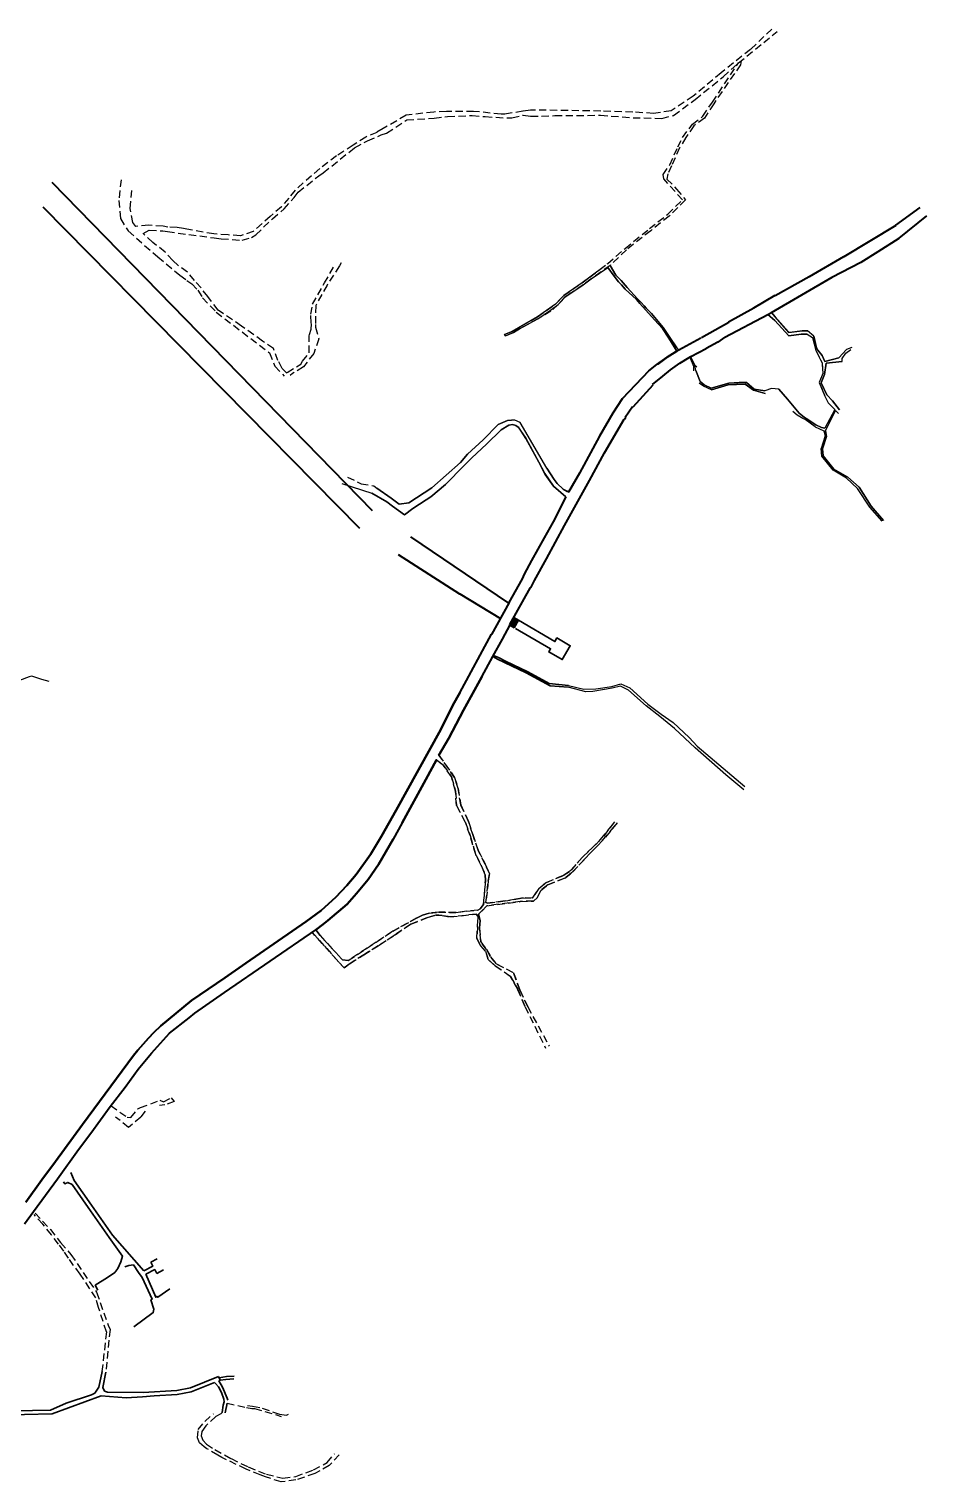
# Model space of a CAD drawing. Header units: millimetres. Extents: x 549639 to 551421, y 1663165 to 1665345.
# Drawn here: x 550636 to 551421, y 1664075 to 1665345 of the extents above; entities that cross this region are included whole.
import ezdxf

# ---------------------------------------------------------------- set-up
doc = ezdxf.new("R2010")
doc.units = ezdxf.units.MM
doc.linetypes.add('HIDDEN', pattern=[9.525, 6.35, -3.175])
doc.layers.add('DUONG BT', color=2, linetype='Continuous', lineweight=30)
doc.layers.add('DUONG NHUA', color=5, linetype='Continuous', lineweight=40)
doc.layers.add('DUONG DAT', color=14, linetype='HIDDEN')

msp = doc.modelspace()

# ---------------------------------------------------------------- linework, layer by layer
at = {"layer": 'DUONG BT'}
for p, q in [((550696.8, 1664158.1, 60.2), (550699.8, 1664171.9, 60.2)), ((550703, 1664171.3, 62.8), (550700.4, 1664157.9, 62.8)), ((550693.4, 1664153.1, 60.2), (550696.8, 1664158.1, 60.2)), ((550700.4, 1664157.9, 62.8), (550701.8, 1664154.8, 62.8)), ((550765.1, 1664155.4, 67.8), (550777, 1664157.6, 67.8)), ((550777, 1664157.6, 67.8), (550801.5, 1664167.5, 67.8)), ((550798, 1664162.2, 68.4), (550777.6, 1664154.1, 68.4)), ((550798.9, 1664161.5, 68.4), (550798, 1664162.2, 68.4)), ((550801.5, 1664158.5, 68.4), (550798.9, 1664161.5, 68.4)), ((550801.5, 1664167.5, 67.8), (550802.8, 1664164.2, 67.8)), ((550804.1, 1664153.4, 68.4), (550801.5, 1664158.5, 68.4)), ((550802.8, 1664164.2, 67.8), (550801.8, 1664163.8, 67.8)), ((550801.8, 1664163.8, 67.8), (550804.9, 1664158.3, 67.8)), ((550808.5, 1664167.4, 65.4), (550802, 1664166.3, 65.4)), ((550802.8, 1664164.2, 67.7), (550808, 1664165, 67.7)), ((550804.9, 1664158.3, 67.8), (550809, 1664148.6, 67.8)), ((550808, 1664165, 67.7), (550815, 1664165.5, 67.7)), ((550815.3, 1664167.8, 65.4), (550808.5, 1664167.4, 65.4)), ((550654.8, 1664138.1, 60.2), (550668.5, 1664144.3, 60.2)), ((550656.1, 1664134.8, 60.3), (550699, 1664150.5, 60.3)), ((550668.5, 1664144.3, 60.2), (550690.4, 1664151.6, 60.2)), ((550690.4, 1664151.6, 60.2), (550693.4, 1664153.1, 60.2)), ((550720.7, 1664148.8, 64.5), (550699, 1664150.5, 64.5)), ((550701.8, 1664154.8, 62.8), (550704.6, 1664153.9, 62.8)), ((550704.6, 1664153.9, 62.8), (550735.5, 1664153.5, 62.8)), ((550735, 1664149.9, 64.5), (550720.7, 1664148.8, 64.5)), ((550745.2, 1664150.5, 67.8), (550735, 1664149.9, 67.8)), ((550735.5, 1664153.5, 62.8), (550765.1, 1664155.4, 62.8)), ((550765.3, 1664151.8, 67.8), (550745.2, 1664150.5, 67.8)), ((550777.6, 1664154.1, 68.4), (550765.3, 1664151.8, 68.4)), ((550806, 1664147.8, 68.4), (550804.1, 1664153.4, 68.4)), ((550805.5, 1664142.6, 68.4), (550806.5, 1664145.3, 68.4)), ((550806.5, 1664145.3, 68.4), (550806, 1664147.8, 68.4)), ((550809, 1664144.2, 67.9), (550807.4, 1664135.9, 67.9)), ((550809, 1664148.6, 67.8), (550809.5, 1664146.9, 67.8)), ((550602.7, 1664133.6, 60.3), (550656.1, 1664134.8, 60.3)), ((550602.9, 1664137, 60.2), (550654.8, 1664138.1, 60.2)), ((550804.7, 1664136, 68.4), (550805.5, 1664142.6, 68.4))]:
    msp.add_line(p, q, dxfattribs=at)
at = {"layer": 'DUONG BT', "linetype": 'ByBlock'}
for points, elevation in [([(551140.9, 1665136), (551141.7, 1665136.2), (551147.1, 1665128.7), (551151.1, 1665123.7), (551153.7, 1665121.2), (551156.7, 1665117.3), (551166.6, 1665108.4), (551169.5, 1665104.8), (551182.3, 1665090.7)], 60.8), ([(551179.7, 1665096), (551175.2, 1665100.7), (551173.3, 1665102.8), (551170.8, 1665105.8), (551167.5, 1665109), (551158.5, 1665118.9), (551153.4, 1665125), (551148.8, 1665129.5), (551143.7, 1665138.2)], 63), ([(551179.7, 1665096), (551190.1, 1665083.8), (551195.9, 1665075.3), (551202, 1665066.1), (551203.7, 1665064.3)], 62), ([(551202.1, 1665063.3), (551195.1, 1665074.6), (551189.3, 1665083), (551182.3, 1665090.7)], 64.3), ([(550665.9, 1664337.6), (550667.3, 1664335.7), (550669.7, 1664337), (550673.5, 1664335.2), (550687.6, 1664315.1), (550705.9, 1664288.9), (550713.3, 1664278.7), (550717.5, 1664272.5), (550716.1, 1664267.6), (550713.4, 1664262), (550710.9, 1664258.4), (550704.4, 1664253.9), (550693.7, 1664247.2), (550696, 1664242.8)], 60.8), ([(550736.1, 1664259.8), (550708.9, 1664291), (550690.6, 1664317.2), (550675.4, 1664338.7), (550672.3, 1664345.6)], 66.2), ([(550719.7, 1664263.4), (550723.1, 1664264.5), (550727.1, 1664265), (550731.6, 1664258.4), (550734.8, 1664254), (550743.6, 1664235.1), (550742.4, 1664234.4), (550744.9, 1664226.2), (550744.4, 1664223.3), (550727.4, 1664211)], 64.5), ([(550736.1, 1664259.8), (550744, 1664263.9), (550742.2, 1664267.3)], 64.8), ([(550738.1, 1664256.9), (550745.7, 1664260.9), (550747.5, 1664257.5)], 64.9), ([(550747.9, 1664270.3), (550742.2, 1664267.3)], 65.9), ([(550753.3, 1664260.6), (550747.5, 1664257.5)], 65.9), ([(550738.1, 1664256.9), (550746.7, 1664236.8), (550747.7, 1664237.5), (550748.4, 1664236.8), (550759, 1664244)], 64.9)]:
    msp.add_lwpolyline(points, dxfattribs=dict(at, elevation=elevation))
at = {"layer": 'DUONG BT'}
for points in [[(551063.5, 1664828.1), (551060, 1664830.2), (551056.2, 1664823.7), (551059.8, 1664821.6)], [(551056.8, 1664823.4), (551060.6, 1664829.8)], [(551057.3, 1664823), (551061.1, 1664829.5)], [(551057.9, 1664822.7), (551061.7, 1664829.1)], [(551058.6, 1664822.3), (551062.4, 1664828.7)], [(551059.2, 1664822), (551063, 1664828.4)], [(551059.7, 1664821.6), (551063.5, 1664828.1)], [(551061, 1664820.9), (551091.7, 1664803.2), (551090.1, 1664800.5), (551101.8, 1664793.8), (551108.8, 1664805.9), (551097.2, 1664812.7), (551095.4, 1664809.6), (551063.5, 1664828.1)]]:
    msp.add_lwpolyline(points, dxfattribs=at)
at = {"layer": 'DUONG BT', "linetype": 'ByBlock'}
for points in [[(551107.1, 1664769.6), (551091.3, 1664771), (551070.4, 1664782.2), (551051.4, 1664791.3), (551045.2, 1664794.3), (551041.3, 1664796.4)], [(551041.9, 1664797.5), (551046, 1664795.7), (551052.2, 1664792.5), (551071.7, 1664783.1), (551090.4, 1664772.8), (551107.3, 1664771.3)]]:
    msp.add_lwpolyline(points, dxfattribs=at)
at = {"layer": 'DUONG DAT', "linetype": 'ByBlock'}
for p, q in [((551287.5, 1665090), (551281.4, 1665095.3)), ((551281.4, 1665095.3), (551287.5, 1665090)), ((551299.8, 1665076.7), (551287.5, 1665090)), ((551287.5, 1665090), (551299.8, 1665076.7)), ((551310.5, 1665078), (551299.8, 1665076.7)), ((551299.8, 1665076.7), (551310.5, 1665078)), ((551315.9, 1665078.2), (551310.5, 1665078)), ((551310.5, 1665078), (551315.9, 1665078.2)), ((551315.9, 1665078.2), (551320.5, 1665075.3)), ((551320.5, 1665075.3), (551323.4, 1665063.8)), ((551213.2, 1665058), (551216.4, 1665050.1)), ((551214, 1665058.5), (551217.8, 1665050.9)), ((551323.4, 1665063.8), (551329, 1665052.8)), ((551217.8, 1665050.9), (551215, 1665056.4)), ((551216.4, 1665050.1), (551216.5, 1665046.1)), ((551218.6, 1665046.3), (551217.8, 1665050.9)), ((551217.8, 1665050.9), (551219.4, 1665049.6)), ((551222.4, 1665036.6), (551218.6, 1665046.3)), ((551218.6, 1665046.3), (551222.4, 1665036.6)), ((551329, 1665052.8), (551329.5, 1665043.8)), ((551225.4, 1665032.7), (551221.6, 1665035.4)), ((551225.9, 1665033.9), (551222.4, 1665036.6)), ((551222.4, 1665036.6), (551225.9, 1665033.9)), ((551232.3, 1665029.6), (551225.4, 1665032.7)), ((551232.1, 1665031), (551225.9, 1665033.9)), ((551225.9, 1665033.9), (551232.1, 1665031)), ((551247.5, 1665035.2), (551232.1, 1665031)), ((551232.1, 1665031), (551247.5, 1665035.2)), ((551232.3, 1665029.6), (551246.9, 1665033.7)), ((551246.9, 1665033.7), (551232.3, 1665029.6)), ((551246.9, 1665033.7), (551261.8, 1665034.5)), ((551261.8, 1665034.5), (551246.9, 1665033.7)), ((551256.5, 1665035.9), (551247.5, 1665035.2)), ((551247.5, 1665035.2), (551262.8, 1665035.8)), ((551262.8, 1665035.8), (551256.5, 1665035.9)), ((551261.8, 1665034.5), (551268.9, 1665029.3)), ((551268.9, 1665029.3), (551261.8, 1665034.5)), ((551269.6, 1665030), (551262.8, 1665035.8)), ((551262.8, 1665035.8), (551269.6, 1665030)), ((551329.5, 1665043.8), (551326.4, 1665035.8)), ((551326.4, 1665035.8), (551331.4, 1665023.8)), ((551268.9, 1665029.3), (551279.2, 1665026.3)), ((551279.2, 1665026.3), (551268.9, 1665029.3)), ((551278.8, 1665028.6), (551269.6, 1665030)), ((551269.6, 1665030), (551278.8, 1665028.6)), ((551284.7, 1665030.5), (551278.8, 1665028.6)), ((551291.1, 1665030), (551284.7, 1665030.5)), ((551298.8, 1665021.3), (551291.1, 1665030)), ((551291.1, 1665030), (551298.8, 1665021.3)), ((551308.8, 1665009), (551298.8, 1665021.3)), ((551298.8, 1665021.3), (551308.8, 1665009)), ((551331.4, 1665023.8), (551334.3, 1665018.2)), ((551307, 1665007.3), (551303.2, 1665010.6)), ((551312, 1665004.5), (551307, 1665007.3)), ((551313.2, 1665005.7), (551308.8, 1665009)), ((551308.8, 1665009), (551313.2, 1665005.7)), ((551339.9, 1665012.3), (551331.4, 1664995.9)), ((551334.3, 1665018.2), (551339.9, 1665012.3)), ((551314, 1665003.4), (551312, 1665004.5)), ((551315.1, 1665004.5), (551313.2, 1665005.7)), ((551313.2, 1665005.7), (551315.1, 1665004.5)), ((551322.9, 1664997.2), (551314, 1665003.4)), ((551323.5, 1664998.8), (551315.1, 1665004.5)), ((551315.1, 1665004.5), (551323.5, 1664998.8)), ((551322.9, 1664997.2), (551330.5, 1664993.6)), ((551328.3, 1664996.5), (551323.5, 1664998.8)), ((551323.5, 1664998.8), (551328.3, 1664996.5)), ((551331.4, 1664995.9), (551328.3, 1664996.5)), ((551328.3, 1664996.5), (551331.4, 1664995.9)), ((551331.7, 1664989.4), (551328.1, 1664978.1)), ((551330.5, 1664993.6), (551331.7, 1664989.4)), ((551328.6, 1664971.5), (551328.1, 1664978.1)), ((551338.5, 1664959.3), (551328.6, 1664971.5)), ((551350.1, 1664952.4), (551338.5, 1664959.3)), ((551359.9, 1664943.4), (551350.1, 1664952.4)), ((551370.6, 1664926.9), (551359.9, 1664943.4)), ((551381.5, 1664914.8), (551370.6, 1664926.9))]:
    msp.add_line(p, q, dxfattribs=at)
at = {"layer": 'DUONG DAT'}
for points in [[(551285, 1665344.6), (551266.3, 1665326.9), (551240.7, 1665306.4), (551216.3, 1665286), (551197, 1665273.1), (551181.7, 1665270.9), (551163.4, 1665272.1), (551135.5, 1665273), (551074, 1665273.9), (551067.5, 1665272.8), (551056.3, 1665271.1), (551051.8, 1665270.4), (551048.4, 1665270.3), (551024.4, 1665272.7), (551000.7, 1665272.7), (550989.6, 1665272.1), (550965.4, 1665269.4), (550945.4, 1665257.7), (550939.8, 1665254.4), (550930.2, 1665250.3), (550919.1, 1665243.1), (550904.7, 1665233.8), (550889.9, 1665222.7), (550868.5, 1665204), (550862.8, 1665197), (550856.5, 1665189.4), (550846.6, 1665181), (550831.9, 1665167.8), (550820.7, 1665164), (550809.9, 1665164.8), (550797.5, 1665165.7), (550773.7, 1665169.7), (550770.8, 1665170.3), (550765.3, 1665171.2), (550757.1, 1665171.5), (550753, 1665172.4), (550740.6, 1665173.3), (550729.3, 1665172.2), (550726.7, 1665175.5), (550724.4, 1665187.9), (550725.9, 1665206.3)], [(550861.2, 1665043.9), (550857.1, 1665048.2), (550853.4, 1665055), (550849.6, 1665065.5), (550840, 1665072), (550821.7, 1665085.2), (550801.2, 1665099.1), (550792.1, 1665111), (550786.2, 1665118.5), (550780.6, 1665125.1), (550774.3, 1665132.3), (550766.1, 1665138.2), (550761.6, 1665142.4), (550754.9, 1665149.8), (550744.1, 1665158.2), (550735.6, 1665166.1), (550740.9, 1665168.9), (550752.8, 1665168.3), (550756.8, 1665167.7), (550797.6, 1665162.2), (550803.9, 1665161.5), (550822.1, 1665160.1), (550830.2, 1665162.6), (550834, 1665165), (550848.6, 1665178.8), (550858.7, 1665187.5), (550867.7, 1665197.6), (550871.2, 1665202.1), (550889.1, 1665216.5), (550893, 1665219), (550920.4, 1665241), (550931.8, 1665247.1), (550943.6, 1665252.1), (550948.4, 1665253.8), (550965.9, 1665265.2), (550989.9, 1665266.8), (551001.7, 1665268.3), (551023, 1665269.1), (551034.4, 1665268.2), (551053.4, 1665267), (551057.9, 1665267.2), (551067.8, 1665269.4), (551074.3, 1665268.4), (551095.3, 1665269), (551135.2, 1665269.3), (551163.7, 1665267.2), (551188.8, 1665266.6), (551199.1, 1665269.2), (551218, 1665283.1), (551242.5, 1665303), (551255.8, 1665315), (551289.7, 1665342.5)], [(550716.3, 1665213), (550714.5, 1665195), (550715.7, 1665179), (550722.6, 1665168.3), (550748.4, 1665145.5), (550767.8, 1665129.6), (550773.8, 1665125.1), (550778.3, 1665122.1), (550783.5, 1665116.4), (550787.6, 1665109.9), (550799.4, 1665097.4), (550845.9, 1665061.8), (550850.8, 1665050), (550858.8, 1665041.5)], [(550908.7, 1665140.4), (550907.2, 1665137.7), (550896.3, 1665121), (550886.4, 1665103.2), (550886.3, 1665086.5), (550886.2, 1665084.1), (550889.2, 1665073.9), (550884.7, 1665061.1), (550875.6, 1665049.5), (550866, 1665043.6), (550864, 1665041.9)], [(551320.5, 1665075.3), (551323, 1665065.4), (551323.4, 1665063.8), (551329, 1665052.8), (551329.5, 1665043.8), (551326.4, 1665035.8), (551331.4, 1665023.8), (551334.3, 1665018.2), (551339.9, 1665012.3)], [(550914.2, 1664953.3), (550926, 1664947.4), (550937.1, 1664945.7), (550939.8, 1664943.7)], [(550926, 1664947.4), (550937.1, 1664945.7)], [(551069.3, 1664490.6), (551087.2, 1664454.4)], [(550707.6, 1664404.1), (550721.7, 1664394), (550724.9, 1664393.8), (550731.1, 1664401.3), (550733.3, 1664402.4), (550750.1, 1664408.8), (550753.4, 1664407.4), (550760.1, 1664411.1), (550762.6, 1664407.8), (550754.7, 1664404.8), (550749.8, 1664404.3)], [(550737.5, 1664399.3), (550733.6, 1664394.2), (550722.9, 1664385.1), (550711.6, 1664394.1)]]:
    msp.add_lwpolyline(points, dxfattribs=at)
for points, elevation in [([(551258.1, 1665316.9), (551257.7, 1665313.5), (551234.2, 1665279.4), (551226, 1665266.9), (551216.9, 1665260.2), (551209.7, 1665249.8), (551204.4, 1665240.8), (551197.4, 1665225.1), (551194, 1665218.2), (551193.3, 1665213.6), (551201.8, 1665204.9), (551209.5, 1665195.4), (551195.3, 1665181.2), (551179.1, 1665168.5), (551157.9, 1665151.7), (551143.7, 1665138.2), (551127.2, 1665126.4), (551120, 1665121.1), (551105.9, 1665111.6), (551104.2, 1665110.3), (551098.3, 1665104), (551092, 1665098.2), (551080.6, 1665091.5), (551065.5, 1665083.2), (551059.1, 1665079.6), (551052.2, 1665076.5), (551051.5, 1665077.7), (551058.1, 1665080.5), (551080.2, 1665093.3), (551096, 1665104.4), (551103.2, 1665111.8), (551119.1, 1665123), (551125.9, 1665127.9), (551141.6, 1665139.8), (551156.8, 1665153), (551178, 1665170.3), (551194, 1665182.9), (551206.8, 1665195.5), (551190.5, 1665213.7), (551190, 1665217.7), (551195.7, 1665226), (551202.9, 1665241.6), (551206.9, 1665250), (551215.6, 1665261.4), (551224.8, 1665268.4), (551233, 1665280.8), (551255.8, 1665315)], 66.8), ([(550861.5, 1665044.7), (550873.4, 1665052), (550875, 1665054.4), (550880.6, 1665061.9), (550880.8, 1665076.7), (550880.9, 1665077.9), (550882.3, 1665082.4), (550882.6, 1665086.7), (550882.4, 1665088), (550882.1, 1665095.5), (550883.7, 1665104.2), (550894, 1665122.8), (550903.2, 1665138.5)], 63.3), ([(551355, 1665066.3), (551350.1, 1665064.6)], 70.1), ([(551071.7, 1664490.5), (551090.4, 1664456.1)], 68.6), ([(550703.6, 1664206.4), (550696.7, 1664227.9), (550694.2, 1664236.3), (550680.5, 1664256.9), (550670.3, 1664270.9), (550666.3, 1664277.1), (550661.7, 1664283.1), (550655.4, 1664291.3), (550648, 1664300.7), (550640.3, 1664309)], 61.5), ([(550641.2, 1664310.2), (550654.7, 1664295.9), (550663.5, 1664284.5), (550672.5, 1664274.2), (550695, 1664241.2), (550705, 1664212.3), (550706.7, 1664208.6), (550703, 1664171.3)], 61.5), ([(550809, 1664144.2), (550825.9, 1664140.3), (550830.7, 1664139.6), (550832.9, 1664139.7), (550856.2, 1664132.7)], 67.9), ([(550842.6, 1664079.9), (550838, 1664081.6), (550825.6, 1664086.6), (550804.3, 1664096.8), (550801, 1664098.9), (550791.4, 1664104.4), (550788.8, 1664106), (550784.8, 1664109.6), (550783, 1664113.8), (550783.8, 1664121.1), (550789.5, 1664128.3), (550797, 1664134.8)], 69.6), ([(550804.7, 1664136), (550803.6, 1664134.8), (550799.1, 1664132.5), (550790.3, 1664124.5), (550787, 1664119.5), (550786.4, 1664115.8), (550787.7, 1664112), (550790.9, 1664108.3), (550798.4, 1664103.8), (550812.5, 1664095.8), (550827.5, 1664088.5), (550843.3, 1664082.1)], 68.4), ([(550826.7, 1664142.2), (550831.2, 1664141.5), (550839.7, 1664140), (550854.7, 1664134.6), (550860.9, 1664133.7), (550860.9, 1664133.7), (550862.6, 1664134.6)], 66.7), ([(550906.8, 1664099.2), (550898.3, 1664089.8), (550885.6, 1664082.7), (550869.1, 1664077.2), (550856.2, 1664075.4), (550842.6, 1664079.9)], 69.2), ([(550843.3, 1664082.1), (550857.8, 1664078.6), (550868.9, 1664080.2), (550884.5, 1664085.9), (550896.5, 1664092.3), (550902.8, 1664100)], 68.4)]:
    msp.add_lwpolyline(points, dxfattribs=dict(at, elevation=elevation))
at = {"layer": 'DUONG DAT', "linetype": 'ByBlock'}
for points in [[(551139.6, 1665138.2), (551125.9, 1665127.9), (551119.1, 1665123), (551103.2, 1665111.8), (551096, 1665104.4), (551080.2, 1665093.3), (551058.1, 1665080.5), (551051.5, 1665077.7), (551052.2, 1665076.5), (551059.1, 1665079.6), (551065.5, 1665083.2), (551080.6, 1665091.5), (551091.7, 1665099.1), (551098.3, 1665104), (551101.5, 1665107.2), (551104.2, 1665110.3), (551105.9, 1665111.6), (551120, 1665121.1), (551127.2, 1665126.4), (551141.7, 1665136.2)], [(551321.7, 1665076.2), (551324.1, 1665066.1), (551325.3, 1665064), (551329, 1665059.5), (551331.3, 1665054.1), (551343.4, 1665057.4), (551350.1, 1665064.6), (551343.4, 1665057.4), (551331.3, 1665054.1), (551329, 1665059.5), (551325.3, 1665064), (551324.1, 1665066.1), (551321.7, 1665076.2), (551316.2, 1665080.9), (551311.5, 1665081), (551302.8, 1665079.7), (551299.7, 1665079.6), (551287.9, 1665093.3), (551284.7, 1665097), (551287.9, 1665093.3), (551299.4, 1665080), (551299.7, 1665079.6), (551311.5, 1665081), (551316.2, 1665080.9)], [(551346.4, 1665054.3), (551332.4, 1665052.7), (551330.9, 1665042.9), (551328.1, 1665035.7), (551333, 1665025.1), (551337.9, 1665019.8), (551344.1, 1665012), (551337.9, 1665019.8), (551333, 1665025.1), (551328.1, 1665035.7), (551330.9, 1665042.9), (551332.4, 1665052.7), (551346.4, 1665054.3), (551346.3, 1665056.9), (551349.7, 1665061.5), (551354, 1665064.6)], [(551340.7, 1665011.4), (551331.8, 1664994), (551332.8, 1664988.6), (551329.3, 1664977.8), (551329.7, 1664971.8), (551339.1, 1664960.2), (551351.3, 1664953.3), (551361.4, 1664944.3), (551371.8, 1664927.7), (551382.5, 1664915.4), (551371.8, 1664927.7), (551361.4, 1664944.3), (551351.3, 1664953.3), (551339.1, 1664960.2), (551329.7, 1664971.8), (551329.3, 1664977.8), (551332.8, 1664988.6), (551331.8, 1664994), (551340.7, 1665011.4), (551343.2, 1665008.8), (551340.7, 1665011.4)], [(550909.2, 1664947.5), (550935.5, 1664939.2), (550948.6, 1664931.6), (550953.6, 1664927.8), (550963.9, 1664920.3), (550971.2, 1664925.9), (550982.9, 1664933.3), (550987.1, 1664936.1), (550999.9, 1664946.7), (551016.1, 1664963.5), (551022.8, 1664970.1), (551035.5, 1664982), (551048.6, 1664994.4), (551055.3, 1664998.7), (551058.4, 1664999.3), (551061.4, 1664998.4), (551063.3, 1664996.9), (551070, 1664987.1), (551081.3, 1664966.2), (551086.5, 1664956.4), (551094.2, 1664945.3), (551105.1, 1664936), (551094.2, 1664945.3), (551087, 1664955.6), (551081.3, 1664966.2), (551070, 1664987), (551063.9, 1664996.5), (551061.3, 1664998.4), (551058.4, 1664999.3), (551055.3, 1664998.7), (551048.6, 1664994.4), (551035.5, 1664982), (551022.8, 1664970.1), (551016.1, 1664963.5), (550999.9, 1664946.7), (550987.1, 1664936.1), (550982.9, 1664933.3), (550971.2, 1664925.9), (550963.9, 1664920.3), (550953.6, 1664927.8), (550948.6, 1664931.6), (550935.5, 1664939.2)], [(551088.5, 1664961), (551094.9, 1664951), (551097.5, 1664947.6), (551102.5, 1664942.8), (551106, 1664940.6), (551107.6, 1664940.1), (551106, 1664940.8), (551102.5, 1664942.8), (551097.5, 1664947.7), (551094.9, 1664951), (551088.5, 1664961), (551065.2, 1665000.9), (551060.3, 1665003), (551057.6, 1665003.1), (551054, 1665002.6), (551045.7, 1664999.1), (551032.8, 1664985.7), (551019, 1664973.2), (551012.9, 1664966), (550988, 1664943.9), (550967.7, 1664930.6), (550959.3, 1664929.5), (550952.4, 1664934.9), (550939.8, 1664943.7), (550952.4, 1664934.9), (550959.3, 1664929.5), (550967.7, 1664930.6), (550988, 1664943.9), (551012.9, 1664966), (551019, 1664973.2), (551032.8, 1664985.7), (551045.7, 1664999.1), (551054, 1665002.6), (551057.6, 1665003.1)], [(551260.6, 1664680.1), (551244.7, 1664693.2), (551218, 1664716.7), (551200, 1664733.6), (551187.1, 1664744.2), (551175.2, 1664753.5), (551159.8, 1664767.2), (551152.8, 1664770.7), (551145.5, 1664768.9), (551128.7, 1664765.8), (551122.4, 1664765.7), (551107.1, 1664769.6)], [(551107.3, 1664771.3), (551120.7, 1664767.9), (551131.1, 1664768.2), (551145.3, 1664770.4), (551153, 1664772.5), (551160.8, 1664769.1), (551176.7, 1664754.8), (551188.4, 1664746.1), (551198.7, 1664738.9), (551212.8, 1664725.6), (551219.7, 1664718.3), (551261.3, 1664683)]]:
    msp.add_lwpolyline(points, dxfattribs=at)
at = {"layer": 'DUONG DAT', "linetype": 'ByBlock', "elevation": 63.6}
msp.add_lwpolyline([(550653.5, 1664774.8), (550647.2, 1664776.4), (550638.4, 1664779.3), (550636, 1664778.8), (550627.5, 1664775.5), (550617.2, 1664770.2), (550615.4, 1664770.7), (550601.8, 1664769.5), (550601, 1664795.4), (550602.1, 1664807.2), (550601.2, 1664816.9), (550600.3, 1664828.4), (550599.5, 1664836.4), (550603.4, 1664840.7)], dxfattribs=at)
at = {"layer": 'DUONG DAT'}
for points in [[(550997.8, 1664701.7), (550991.9, 1664706.1), (550997.8, 1664701.7), (551005.1, 1664691.5), (551008.5, 1664678.9), (551009.5, 1664666.4), (551017.2, 1664651.6), (551021.3, 1664640.1), (551026.5, 1664622.7), (551031.1, 1664614), (551034.6, 1664605.7), (551034.8, 1664600.9), (551033, 1664579.8), (551030.1, 1664576.1), (551028, 1664575), (551008.9, 1664572.9), (550993.9, 1664573.1), (550985.6, 1664572.4), (550979.6, 1664570.6), (550974.5, 1664567.9), (550953.9, 1664556.6), (550939.2, 1664546.9), (550914.9, 1664530.9), (550909.8, 1664531.5), (550890.2, 1664552.9), (550886.4, 1664557.8), (550890.2, 1664552.9), (550909.8, 1664531.5), (550914.9, 1664530.9), (550939.2, 1664546.9), (550953.9, 1664556.6), (550974.5, 1664567.9), (550979.6, 1664570.6), (550985.6, 1664572.4), (550993.9, 1664573.1), (551008.9, 1664572.9), (551028, 1664575), (551030.1, 1664576.1), (551033, 1664579.8), (551034.8, 1664600.9), (551034.6, 1664605.7), (551031.1, 1664614), (551026.5, 1664622.7), (551021.3, 1664640.1), (551017.2, 1664651.6), (551009.5, 1664666.4), (551008.5, 1664678.9), (551005.1, 1664691.5)], [(551141.8, 1664644.5), (551147.5, 1664652.1), (551141.8, 1664644.5), (551135.4, 1664636.5), (551120.1, 1664621.8), (551108.6, 1664609), (551102.7, 1664605.2), (551087.6, 1664598.8), (551081.5, 1664593.7), (551075.8, 1664585.5), (551067.8, 1664585.6), (551061.4, 1664584.4), (551050, 1664582.7), (551036.7, 1664581), (551035.2, 1664581.7), (551037.1, 1664600.2), (551038.4, 1664606.8), (551034.5, 1664615), (551028.3, 1664627.3), (551023.7, 1664640.9), (551019.9, 1664652.3), (551013.2, 1664666.9), (551010.8, 1664681.2), (551007.8, 1664690.9), (550994.1, 1664710.3), (551007.8, 1664690.9), (551010.8, 1664681.2), (551013.2, 1664666.9), (551019.9, 1664652.3), (551023.7, 1664640.9), (551028.3, 1664627.3), (551034.5, 1664615), (551038.4, 1664606.8), (551037.1, 1664600.2), (551035.2, 1664581.7), (551036.7, 1664581), (551050, 1664582.7), (551061.4, 1664584.4), (551067.8, 1664585.6), (551075.8, 1664585.5), (551081.5, 1664593.7), (551087.6, 1664598.8), (551102.7, 1664605.2), (551108.6, 1664609), (551120.1, 1664621.8), (551135.4, 1664636.5)], [(550911.2, 1664524.5), (550883.3, 1664555.6), (550911.2, 1664524.5), (550916.5, 1664528.4), (550928.5, 1664536), (550941, 1664543.7), (550955.8, 1664553.5), (550969.6, 1664562.6), (550984.2, 1664568.4), (550991.5, 1664570.5), (550994, 1664570.5), (550996.9, 1664570.2), (551004.1, 1664569), (551026.6, 1664571.4), (551028.2, 1664569.8), (551027.3, 1664550.5), (551029.7, 1664544.8), (551030.2, 1664544.2), (551034.9, 1664539), (551037.2, 1664531.9), (551043.1, 1664526.3), (551056.7, 1664517), (551062.9, 1664505.8), (551069.3, 1664490.6), (551062.9, 1664505.8), (551056.7, 1664517), (551043.1, 1664526.3), (551037.2, 1664531.9), (551034.9, 1664539), (551030.2, 1664544.2), (551029.7, 1664544.8), (551027.3, 1664550.5), (551028.2, 1664569.8), (551026.6, 1664571.4), (551004.1, 1664569), (550996.9, 1664570.2), (550994, 1664570.5), (550991.5, 1664570.5), (550984.2, 1664568.4), (550969.6, 1664562.6), (550955.8, 1664553.5), (550941, 1664543.7), (550928.5, 1664536), (550916.5, 1664528.4)]]:
    msp.add_lwpolyline(points, close=True, dxfattribs=at)
at = {"layer": 'DUONG DAT', "elevation": 68.6}
msp.add_lwpolyline([(551065, 1664504.7), (551071.7, 1664490.5), (551065, 1664504.7), (551059.2, 1664520.2), (551044.3, 1664527.9), (551039.2, 1664534), (551035.7, 1664540.5), (551030.8, 1664547.2), (551029.5, 1664559.3), (551030.2, 1664565.8), (551028.8, 1664571.3), (551035.8, 1664578.7), (551035.8, 1664578.7), (551065.1, 1664582.4), (551076.7, 1664582.9), (551080.1, 1664585.9), (551083.1, 1664592.1), (551089.1, 1664596.9), (551104, 1664602.9), (551109.9, 1664607.4), (551121.9, 1664620), (551137, 1664635.8), (551143.7, 1664643.6), (551149.8, 1664651.3), (551143.7, 1664643.6), (551137, 1664635.8), (551121.9, 1664620), (551109.9, 1664607.4), (551104, 1664602.9), (551089.1, 1664596.9), (551083.1, 1664592.1), (551080.1, 1664585.9), (551076.7, 1664582.9), (551065.1, 1664582.4), (551035.8, 1664578.7), (551035.8, 1664578.7), (551028.8, 1664571.3), (551030.2, 1664565.8), (551029.5, 1664559.3), (551030.8, 1664547.2), (551035.7, 1664540.5), (551039.2, 1664534), (551044.3, 1664527.9), (551059.2, 1664520.2)], close=True, dxfattribs=at)
at = {"layer": 'DUONG DAT', "extrusion": (0.993684, -0.112217, 0), "elevation": 360472.9}
msp.add_lwpolyline([(1715493.1, 61), (1715458.4, 62.8)], dxfattribs=at)
at = {"layer": 'DUONG NHUA', "color": 5}
for points in [[(550655.9, 1665210.8), (550935.7, 1664924)], [(550924.9, 1664908.3), (550648.4, 1665189)], [(551105.1, 1664936), (551093.8, 1664914), (551086.1, 1664900.3), (551075, 1664880.4), (551068.7, 1664868.3), (551066.7, 1664864.4), (551055.2, 1664843.6)], [(550969.3, 1664901.1), (551054.9, 1664843.1), (551054.9, 1664843.1)], [(551041.3, 1664796.4), (551049.6, 1664811.6), (551056.3, 1664824.2)], [(551012.4, 1664764.8), (551040, 1664815.9)], [(551031.7, 1664778.7), (551041.3, 1664796.4)], [(550633.2, 1664319.7), (550647.2, 1664339.2), (550659, 1664355.4), (550682.7, 1664387.6), (550707.3, 1664421.1), (550727.1, 1664447.8), (550730.9, 1664452.5), (550740.3, 1664463.2), (550744.9, 1664467.9), (550751, 1664473.8), (550777.9, 1664496), (550807, 1664515.9), (550825.3, 1664528.5), (550878.2, 1664565), (550891.1, 1664574.7), (550904, 1664586.3), (550913.7, 1664596.4), (550921.7, 1664606), (550934.4, 1664623.5), (550943.8, 1664639.6), (550956.8, 1664662.2), (550995.8, 1664732.8), (551006.2, 1664754.1), (551012.4, 1664764.8), (551006.2, 1664754.1), (550995.8, 1664732.8), (550956.8, 1664662.2), (550943.8, 1664639.6), (550934.4, 1664623.5), (550921.7, 1664606), (550913.7, 1664596.4), (550904, 1664586.3), (550891.1, 1664574.7), (550878.2, 1664565), (550825.3, 1664528.5), (550807, 1664515.9), (550777.9, 1664496), (550751, 1664473.8), (550744.9, 1664467.9), (550740.3, 1664463.2), (550730.9, 1664452.5), (550727.1, 1664447.8), (550707.3, 1664421.1), (550682.7, 1664387.6), (550659, 1664355.4), (550647.2, 1664339.2), (550633.2, 1664319.7)], [(550962, 1664651.2), (550982.7, 1664689.1), (550991.9, 1664706.1), (550982.7, 1664689.1), (550962, 1664651.2), (550954, 1664636.9)], [(550631.9, 1664300.9), (550639.9, 1664311.6), (550660.8, 1664340.2), (550679.2, 1664365.9), (550689.8, 1664380), (550706.7, 1664403.5), (550719.8, 1664420.4), (550731.4, 1664436), (550743, 1664450), (550758.7, 1664467.4), (550775.9, 1664480.9), (550780.9, 1664484.9), (550806.7, 1664503), (550886.4, 1664557.8), (550892.6, 1664562.3), (550897.1, 1664565.9), (550913.9, 1664580.1), (550922.1, 1664589.4), (550932.1, 1664601.6), (550941.4, 1664614.8), (550954, 1664636.9), (550941.4, 1664614.8), (550932.1, 1664601.6), (550922.1, 1664589.4), (550913.9, 1664580.1), (550897.1, 1664565.9), (550892.6, 1664562.3), (550886.4, 1664557.8)]]:
    msp.add_lwpolyline(points, dxfattribs=at)
at = {"layer": 'DUONG NHUA'}
for points, elevation in [([(551393.2, 1665173.2), (551414.7, 1665188.7)], 66.7), ([(551362.9, 1665140.9), (551377.9, 1665150.3), (551396.1, 1665161.9), (551420.5, 1665181.4)], 65.6), ([(551243.9, 1665075.5), (551281.4, 1665095.3), (551284.7, 1665097), (551337.6, 1665127.8)], 64.8), ([(551317.5, 1665128.3), (551288, 1665111.6)], 64.8), ([(551269.3, 1665100.7), (551247, 1665088.5)], 64.6), ([(551156.9, 1665005.6), (551163.2, 1665014.9)], 64.1), ([(551074.4, 1664856.5), (551077.7, 1664862.9), (551088, 1664881.7), (551088, 1664881.7), (551103.9, 1664910.9), (551125.6, 1664950.2), (551138.8, 1664974.3), (551155.8, 1665003.9)], 66.8)]:
    msp.add_lwpolyline(points, dxfattribs=dict(at, elevation=elevation))
at = {"layer": 'DUONG NHUA', "extrusion": (0.517622, -0.855609, 0), "elevation": -1139324.1}
msp.add_lwpolyline([(1333707.8, 66.7), (1333654.6, 67.9)], dxfattribs=at)
at = {"layer": 'DUONG NHUA', "extrusion": (0.498185, -0.867071, 0), "elevation": -1169126.1}
msp.add_lwpolyline([(1307607.8, 67.9), (1307573.1, 64.8)], dxfattribs=at)
at = {"layer": 'DUONG NHUA', "extrusion": (-0.457913, 0.888997, 0), "elevation": 1227829.2}
msp.add_lwpolyline([(-1252621, 64.8), (-1252649.5, 65.6)], dxfattribs=at)
at = {"layer": 'DUONG NHUA', "extrusion": (0.50556, -0.862792, 0), "elevation": -1157935.5}
msp.add_lwpolyline([(1317459.9, 64.8), (1317438.3, 64.6)], dxfattribs=at)
at = {"layer": 'DUONG NHUA', "extrusion": (0.491682, -0.870775, 0), "elevation": -1178878.7}
msp.add_lwpolyline([(1298706.3, 64.4), (1298678.7, 64.3)], dxfattribs=at)
at = {"layer": 'DUONG NHUA', "color": 5}
for points, elevation in [([(551177.6, 1665046.1), (551184.6, 1665051.7), (551193.5, 1665058), (551202.1, 1665063.3), (551203.7, 1665064.3), (551223, 1665075)], 64.5), ([(551243.9, 1665075.5), (551237.7, 1665071.2), (551227.6, 1665065.5)], 64.4), ([(551180.7, 1665034), (551189.7, 1665041.5), (551196.4, 1665046.9), (551204.7, 1665052.7), (551212.7, 1665057.7), (551214.3, 1665058.6), (551227.6, 1665065.5)], 63.9), ([(551203.7, 1665064.3), (551193.5, 1665058), (551185.4, 1665051.8), (551185.4, 1665051.8)], 64.4), ([(551154.3, 1665021.5), (551145.9, 1665009.2), (551145.9, 1665009.2), (551134.3, 1664989), (551134.3, 1664989), (551116.8, 1664956.7), (551107.4, 1664940.1)], 64.4)]:
    msp.add_lwpolyline(points, dxfattribs=dict(at, elevation=elevation))
at = {"layer": 'DUONG NHUA', "color": 5, "extrusion": (0.726889, -0.686754, 0), "elevation": -742832.7}
msp.add_lwpolyline([(1588828.2, 64.5), (1588794.3, 64.4)], dxfattribs=at)
at = {"layer": 'DUONG NHUA', "extrusion": (-0.736995, 0.675898, 0), "elevation": 719175.3}
msp.add_lwpolyline([(-1599638.2, 63.8), (-1599664.1, 63.9)], dxfattribs=at)
at = {"layer": 'DUONG NHUA', "extrusion": (-0.83561, 0.549323, 0), "elevation": 454073.3}
msp.add_lwpolyline([(-1694056.7, 66.8), (-1694058.8, 64.1)], dxfattribs=at)
at = {"layer": 'DUONG NHUA', "color": 5, "extrusion": (0.540146, 0.841571, 0), "elevation": 1698717.9}
msp.add_lwpolyline([(435610.6, 0), (435547.1, 65.2)], dxfattribs=at)
at = {"layer": 'DUONG NHUA', "color": 5, "extrusion": (-0.872745, 0.488177, 0), "elevation": 331797.4}
msp.add_lwpolyline([(-1721979.5, 0), (-1722016.5, 66.8)], dxfattribs=at)
at = {"layer": 'DUONG NHUA', "color": 5, "extrusion": (0.515076, 0.857144, 0), "elevation": 1710831.1}
msp.add_lwpolyline([(385228.2, 65.2), (385186.5, 33.3)], dxfattribs=at)
at = {"layer": 'DUONG NHUA', "color": 5, "extrusion": (0.877167, -0.480186, 0), "elevation": -316067}
msp.add_lwpolyline([(1724954.5, 0), (1724922.8, 66.6)], dxfattribs=at)
at = {"layer": 'DUONG NHUA', "color": 5}
msp.add_lwpolyline([(551002.6, 1664725.2), (550994.1, 1664710.3), (551002.6, 1664725.2), (551015.6, 1664749.5), (551031.7, 1664778.7), (551015.6, 1664749.5)], close=True, dxfattribs=at)
at = {"layer": 'DUONG NHUA'}
msp.add_lwpolyline([(550639.9, 1664311.6), (550660.8, 1664340.2), (550679.2, 1664365.9), (550689.8, 1664380), (550706.7, 1664403.5), (550706.7, 1664403.5)], dxfattribs=at)

doc.saveas('drawing.dxf')
